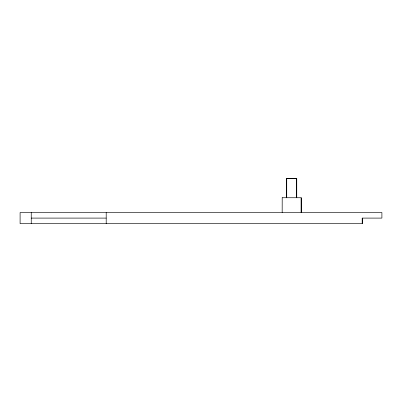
<?xml version="1.0" encoding="UTF-8"?>
<svg xmlns="http://www.w3.org/2000/svg" width="402" height="402" viewBox="0 0 402 402"><rect width="100%" height="100%" fill="white"/><g stroke="black" fill="none" stroke-linecap="round" stroke-linejoin="round"><path stroke-width="0.6" d="M362.247 223.668L362.247 218.095L381.9 218.095L381.9 212.527L20.1 212.527L20.1 223.668L362.247 223.668L362.247 218.095M282.169 197.739L301.219 197.739L301.219 212.527M31.24 218.095L106.198 218.095M301.183 197.714L301.183 212.527M296.746 197.739L296.746 178.403L286.641 178.403L286.641 197.739M296.661 197.714L296.661 178.332L286.726 178.332L286.726 197.714M282.204 197.714L282.169 212.527M106.198 212.527L106.198 223.668M31.24 212.527L31.24 223.668"/></g></svg>
